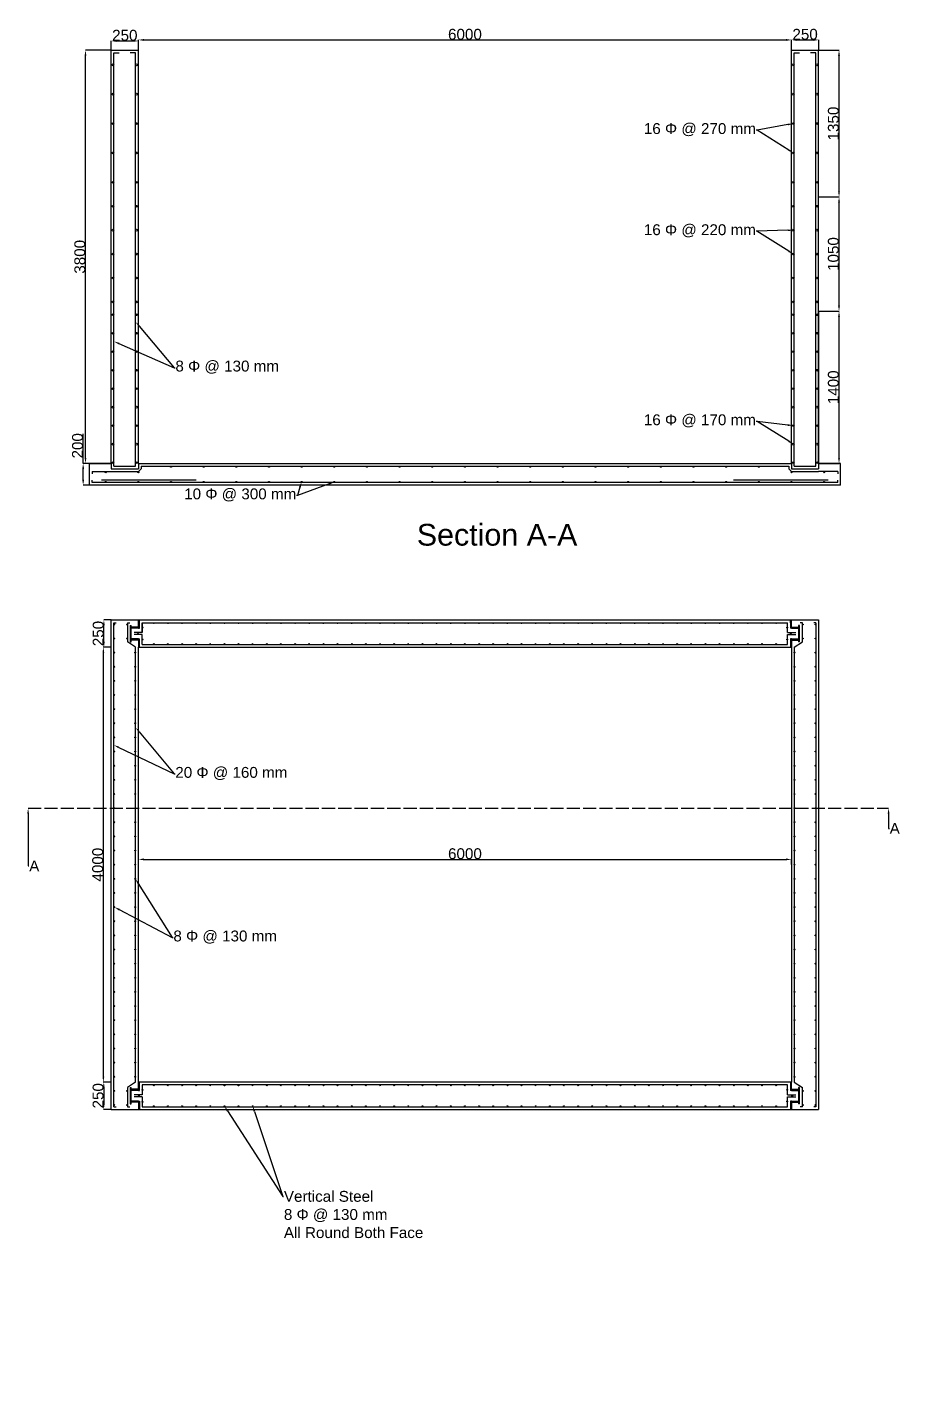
# Model space of a CAD drawing. Header units: millimetres. Extents: x 2588 to 10605, y 872 to 13373.
import ezdxf
from ezdxf import colors
from ezdxf.entities.mleader import LeaderData, LeaderLine
from ezdxf.math import Vec2, Vec3

# ---------------------------------------------------------------- set-up
doc = ezdxf.new("R2010")
doc.units = ezdxf.units.MM
doc.linetypes.add('ACAD_ISO02W100', pattern=[15, 12, -3])
doc.styles.get("Standard").update_dxf_attribs({"font": 'arial.ttf'})
doc.dimstyles.new('ISO-25', dxfattribs={"dimtxt": 100, "dimasz": 50, "dimexe": 1.25, "dimexo": 0.625, "dimtad": 1, "dimtxsty": 'Standard', "dimcen": 2.5, "dimadec": 0, "dimazin": 0, "dimtfac": 1, "dimtmove": 0, "dimatfit": 3, "dimfxl": 1, "dimarcsym": 0})

# ---------------------------------------------------------------- blocks, each defined once
blk = doc.blocks.new('*D11')
at = {"color": 0, "lineweight": -2, "transparency": 16777216}
for p, q in [((3102, 9362), (3102, 9635)), ((3159, 9362), (3101, 9362)), ((3102, 9212), (3102, 9312)), ((3159, 9162), (3101, 9162))]:
    blk.add_line(p, q, dxfattribs=at)
at = {"color": 0, "transparency": 16777216}
for points in [[(3094, 9312), (3111, 9312), (3102, 9362)], [(3094, 9212), (3111, 9212), (3102, 9162)]]:
    blk.add_solid(points, dxfattribs=at)
at = {"layer": 'Defpoints', "color": 0, "transparency": 16777216}
for p in [(3102, 9362), (3160, 9362), (3160, 9162)]:
    blk.add_point(p, dxfattribs=at)
at = {"color": 0, "transparency": 16777216, "insert": (3051, 9524), "char_height": 100, "attachment_point": 5, "rotation": 90}
blk.add_mtext('200', dxfattribs=at)
blk = doc.blocks.new('*D12')
at = {"color": 0, "lineweight": -2, "transparency": 16777216}
for p, q in [((3359, 13162), (3123, 13162)), ((3124, 9412), (3124, 13112)), ((3359, 9362), (3123, 9362))]:
    blk.add_line(p, q, dxfattribs=at)
at = {"color": 0, "transparency": 16777216}
for points in [[(3116, 13112), (3132, 13112), (3124, 13162)], [(3116, 9412), (3132, 9412), (3124, 9362)]]:
    blk.add_solid(points, dxfattribs=at)
at = {"layer": 'Defpoints', "color": 0, "transparency": 16777216}
for p in [(3124, 13162), (3360, 13162), (3360, 9362)]:
    blk.add_point(p, dxfattribs=at)
at = {"color": 0, "transparency": 16777216, "insert": (3072, 11262), "char_height": 100, "attachment_point": 5, "rotation": 90}
blk.add_mtext('3800', dxfattribs=at)
blk = doc.blocks.new('*D13')
at = {"color": 0, "lineweight": -2, "transparency": 16777216}
for p, q in [((9860, 10762), (10048, 10762)), ((10047, 9412), (10047, 10712)), ((9860, 9362), (10048, 9362))]:
    blk.add_line(p, q, dxfattribs=at)
at = {"color": 0, "transparency": 16777216}
for points in [[(10038, 10712), (10055, 10712), (10047, 10762)], [(10038, 9412), (10055, 9412), (10047, 9362)]]:
    blk.add_solid(points, dxfattribs=at)
at = {"layer": 'Defpoints', "color": 0, "transparency": 16777216}
for p in [(9860, 10762), (10047, 10762), (9860, 9362)]:
    blk.add_point(p, dxfattribs=at)
at = {"color": 0, "transparency": 16777216, "insert": (9995, 10062), "char_height": 100, "attachment_point": 5, "rotation": 90}
blk.add_mtext('1400', dxfattribs=at)
blk = doc.blocks.new('*D14')
at = {"color": 0, "lineweight": -2, "transparency": 16777216}
for p, q in [((9860, 11812), (10048, 11812)), ((10047, 10812), (10047, 11762)), ((9860, 10762), (10048, 10762))]:
    blk.add_line(p, q, dxfattribs=at)
at = {"color": 0, "transparency": 16777216}
for points in [[(10038, 11762), (10055, 11762), (10047, 11812)], [(10038, 10812), (10055, 10812), (10047, 10762)]]:
    blk.add_solid(points, dxfattribs=at)
at = {"layer": 'Defpoints', "color": 0, "transparency": 16777216}
for p in [(9860, 11812), (10047, 11812), (9860, 10762)]:
    blk.add_point(p, dxfattribs=at)
at = {"color": 0, "transparency": 16777216, "insert": (9995, 11287), "char_height": 100, "attachment_point": 5, "rotation": 90}
blk.add_mtext('1050', dxfattribs=at)
blk = doc.blocks.new('*D15')
at = {"color": 0, "lineweight": -2, "transparency": 16777216}
for p, q in [((9860, 13162), (10048, 13162)), ((10047, 11862), (10047, 13112)), ((9860, 11812), (10048, 11812))]:
    blk.add_line(p, q, dxfattribs=at)
at = {"color": 0, "transparency": 16777216}
for points in [[(10038, 13112), (10055, 13112), (10047, 13162)], [(10038, 11862), (10055, 11862), (10047, 11812)]]:
    blk.add_solid(points, dxfattribs=at)
at = {"layer": 'Defpoints', "color": 0, "transparency": 16777216}
for p in [(9860, 13162), (10047, 13162), (9860, 11812)]:
    blk.add_point(p, dxfattribs=at)
at = {"color": 0, "transparency": 16777216, "insert": (9995, 12487), "char_height": 100, "attachment_point": 5, "rotation": 90}
blk.add_mtext('1350', dxfattribs=at)
blk = doc.blocks.new('*D16')
at = {"color": 0, "lineweight": -2, "transparency": 16777216}
for p, q in [((3360, 13162), (3360, 13247)), ((3410, 13246), (3560, 13246)), ((3610, 13162), (3610, 13247))]:
    blk.add_line(p, q, dxfattribs=at)
at = {"color": 0, "transparency": 16777216}
for points in [[(3410, 13255), (3410, 13238), (3360, 13246)], [(3560, 13255), (3560, 13238), (3610, 13246)]]:
    blk.add_solid(points, dxfattribs=at)
at = {"layer": 'Defpoints', "color": 0, "transparency": 16777216}
for p in [(3360, 13162), (3610, 13246), (3610, 13162)]:
    blk.add_point(p, dxfattribs=at)
at = {"color": 0, "transparency": 16777216, "insert": (3485, 13298), "char_height": 100, "attachment_point": 5}
blk.add_mtext('250', dxfattribs=at)
blk = doc.blocks.new('*D17')
at = {"color": 0, "lineweight": -2, "transparency": 16777216}
for p, q in [((9610, 13162), (9610, 13257)), ((9660, 13256), (9810, 13256)), ((9860, 13162), (9860, 13257))]:
    blk.add_line(p, q, dxfattribs=at)
at = {"color": 0, "transparency": 16777216}
for points in [[(9660, 13264), (9660, 13247), (9610, 13256)], [(9810, 13264), (9810, 13247), (9860, 13256)]]:
    blk.add_solid(points, dxfattribs=at)
at = {"layer": 'Defpoints', "color": 0, "transparency": 16777216}
for p in [(9860, 13256), (9610, 13162), (9860, 13162)]:
    blk.add_point(p, dxfattribs=at)
at = {"color": 0, "transparency": 16777216, "insert": (9735, 13307), "char_height": 100, "attachment_point": 5}
blk.add_mtext('250', dxfattribs=at)
blk = doc.blocks.new('*D18')
at = {"color": 0, "lineweight": -2, "transparency": 16777216}
for p, q in [((3610, 13162), (3610, 13257)), ((3660, 13256), (9560, 13256)), ((9610, 13162), (9610, 13257))]:
    blk.add_line(p, q, dxfattribs=at)
at = {"color": 0, "transparency": 16777216}
for points in [[(3660, 13264), (3660, 13247), (3610, 13256)], [(9560, 13264), (9560, 13247), (9610, 13256)]]:
    blk.add_solid(points, dxfattribs=at)
at = {"layer": 'Defpoints', "color": 0, "transparency": 16777216}
for p in [(9610, 13256), (3610, 13162), (9610, 13162)]:
    blk.add_point(p, dxfattribs=at)
at = {"color": 0, "transparency": 16777216, "insert": (6610, 13307), "char_height": 100, "attachment_point": 5}
blk.add_mtext('6000', dxfattribs=at)
blk = doc.blocks.new('*D19')
at = {"color": 0, "lineweight": -2, "transparency": 16777216}
for p, q in [((3359, 7923), (3292, 7923)), ((3293, 7723), (3293, 7873)), ((3359, 7673), (3292, 7673))]:
    blk.add_line(p, q, dxfattribs=at)
at = {"color": 0, "transparency": 16777216}
for points in [[(3285, 7873), (3301, 7873), (3293, 7923)], [(3285, 7723), (3301, 7723), (3293, 7673)]]:
    blk.add_solid(points, dxfattribs=at)
at = {"layer": 'Defpoints', "color": 0, "transparency": 16777216}
for p in [(3293, 7923), (3360, 7923), (3360, 7673)]:
    blk.add_point(p, dxfattribs=at)
at = {"color": 0, "transparency": 16777216, "insert": (3241, 7798), "char_height": 100, "attachment_point": 5, "rotation": 90}
blk.add_mtext('250', dxfattribs=at)
blk = doc.blocks.new('*D20')
at = {"color": 0, "lineweight": -2, "transparency": 16777216}
for p, q in [((3359, 3673), (3290, 3673)), ((3292, 3623), (3292, 3473)), ((3359, 3423), (3290, 3423))]:
    blk.add_line(p, q, dxfattribs=at)
at = {"color": 0, "transparency": 16777216}
for points in [[(3283, 3623), (3300, 3623), (3292, 3673)], [(3283, 3473), (3300, 3473), (3292, 3423)]]:
    blk.add_solid(points, dxfattribs=at)
at = {"layer": 'Defpoints', "color": 0, "transparency": 16777216}
for p in [(3360, 3673), (3292, 3423), (3360, 3423)]:
    blk.add_point(p, dxfattribs=at)
at = {"color": 0, "transparency": 16777216, "insert": (3240, 3548), "char_height": 100, "attachment_point": 5, "rotation": 90}
blk.add_mtext('250', dxfattribs=at)
blk = doc.blocks.new('*D21')
at = {"color": 0, "lineweight": -2, "transparency": 16777216}
for p, q in [((3359, 7673), (3287, 7673)), ((3288, 3723), (3288, 7623)), ((3359, 3673), (3287, 3673))]:
    blk.add_line(p, q, dxfattribs=at)
at = {"color": 0, "transparency": 16777216}
for points in [[(3280, 7623), (3296, 7623), (3288, 7673)], [(3280, 3723), (3296, 3723), (3288, 3673)]]:
    blk.add_solid(points, dxfattribs=at)
at = {"layer": 'Defpoints', "color": 0, "transparency": 16777216}
for p in [(3288, 7673), (3360, 7673), (3360, 3673)]:
    blk.add_point(p, dxfattribs=at)
at = {"color": 0, "transparency": 16777216, "insert": (3236, 5673), "char_height": 100, "attachment_point": 5, "rotation": 90}
blk.add_mtext('4000', dxfattribs=at)
blk = doc.blocks.new('*D22')
at = {"color": 0, "lineweight": -2, "transparency": 16777216}
for p, q in [((3610, 5673), (3610, 5722)), ((3660, 5721), (9560, 5721)), ((9610, 5673), (9610, 5722))]:
    blk.add_line(p, q, dxfattribs=at)
at = {"color": 0, "transparency": 16777216}
for points in [[(3660, 5730), (3660, 5713), (3610, 5721)], [(9560, 5730), (9560, 5713), (9610, 5721)]]:
    blk.add_solid(points, dxfattribs=at)
at = {"layer": 'Defpoints', "color": 0, "transparency": 16777216}
for p in [(3610, 5673), (9610, 5721), (9610, 5673)]:
    blk.add_point(p, dxfattribs=at)
at = {"color": 0, "transparency": 16777216, "insert": (6610, 5773), "char_height": 100, "attachment_point": 5}
blk.add_mtext('6000', dxfattribs=at)

msp = doc.modelspace()

# ---------------------------------------------------------------- hatches: boundary and pattern name
h = msp.add_hatch(color=256)
h.dxf.hatch_style = 1
h.paths.add_polyline_path([(3534.645, 7722.838), (3544.645, 7722.838), (3544.645, 7737.838), (3609.645, 7737.838), (3609.645, 7672.838), (3619.645, 7672.838), (3619.645, 7747.838), (3609.645, 7747.838), (3544.645, 7747.838), (3544.645, 7847.838), (3609.645, 7847.838), (3619.645, 7847.838), (3619.645, 7922.838), (3609.645, 7922.838), (3609.645, 7857.838), (3544.645, 7857.838), (3544.645, 7872.838), (3534.645, 7872.838)])
h.paths.add_polyline_path([(9599.645, 7672.838), (9609.645, 7672.838), (9609.645, 7737.838), (9674.645, 7737.838), (9674.645, 7722.838), (9684.645, 7722.838), (9684.645, 7872.838), (9674.645, 7872.838), (9674.645, 7857.838), (9609.645, 7857.838), (9609.645, 7922.838), (9599.645, 7922.838), (9599.645, 7897.838), (9599.645, 7847.838), (9609.645, 7847.838), (9674.645, 7847.838), (9674.645, 7747.838), (9609.645, 7747.838), (9599.645, 7747.838)])
h.paths.add_polyline_path([(9609.645, 3672.838), (9599.645, 3672.838), (9599.645, 3597.838), (9609.645, 3597.838), (9674.645, 3597.838), (9674.645, 3497.838), (9609.645, 3497.838), (9599.645, 3497.838), (9599.645, 3422.838), (9609.645, 3422.838), (9609.645, 3487.838), (9674.645, 3487.838), (9674.645, 3472.838), (9684.645, 3472.838), (9684.645, 3622.838), (9674.645, 3622.838), (9674.645, 3607.838), (9609.645, 3607.838)])
h.paths.add_polyline_path([(3619.645, 3497.838), (3609.645, 3497.838), (3544.645, 3497.838), (3544.645, 3597.838), (3609.645, 3597.838), (3619.645, 3597.838), (3619.645, 3647.838), (3619.645, 3672.838), (3609.645, 3672.838), (3609.645, 3607.838), (3544.645, 3607.838), (3544.645, 3622.838), (3534.645, 3622.838), (3534.645, 3472.838), (3544.645, 3472.838), (3544.645, 3487.838), (3609.645, 3487.838), (3609.645, 3422.838), (3619.645, 3422.838), (3619.645, 3447.838)])

# ---------------------------------------------------------------- linework, layer by layer
for p, q in [((3359.645, 9361.802), (3359.645, 13161.802)), ((3359.645, 13161.802), (3609.645, 13161.802)), ((3384.645, 9336.802), (3384.645, 13136.802)), ((3384.645, 13136.802), (3434.645, 13136.802)), ((3584.645, 13136.802), (3534.645, 13136.802)), ((3584.645, 9336.802), (3584.645, 13136.802)), ((3609.645, 9361.802), (3609.645, 13161.802)), ((9609.645, 9361.802), (9609.645, 13161.802)), ((9609.645, 13161.802), (9859.645, 13161.802)), ((9634.645, 9336.802), (9634.645, 13136.802)), ((9634.645, 13136.802), (9684.645, 13136.802)), ((9834.645, 13136.802), (9784.645, 13136.802)), ((9834.645, 9336.802), (9834.645, 13136.802)), ((9859.645, 9361.802), (9859.645, 13161.802)), ((9859.645, 11811.802), (9859.645, 13161.802)), ((9859.645, 10761.802), (9859.645, 11811.802)), ((9859.645, 10761.802), (9859.645, 9336.802)), ((3159.645, 9161.802), (3159.645, 9361.802)), ((3159.645, 9361.802), (3359.645, 9361.802)), ((3184.645, 9286.802), (3359.645, 9286.802)), ((3184.645, 9286.802), (3184.645, 9266.802)), ((3359.645, 9361.802), (3359.645, 9311.802)), ((3359.645, 9311.802), (3609.645, 9311.802)), ((3359.645, 9286.802), (3609.645, 9286.802)), ((3384.645, 9336.802), (3584.645, 9336.802)), ((3609.645, 9361.802), (9609.645, 9361.802)), ((3609.645, 9361.802), (3609.645, 9311.802)), ((3609.645, 9286.802), (3634.645, 9311.802)), ((3634.645, 9336.802), (9584.645, 9336.802)), ((3634.645, 9336.802), (3634.645, 9311.802)), ((9584.645, 9336.802), (9584.645, 9311.802)), ((9609.645, 9286.802), (9584.645, 9311.802)), ((9609.645, 9361.802), (9609.645, 9311.802)), ((9609.645, 9311.802), (9859.645, 9311.802)), ((9609.645, 9286.802), (9859.645, 9286.802)), ((9634.645, 9336.802), (9834.645, 9336.802)), ((10059.645, 9361.802), (9859.645, 9361.802)), ((9859.645, 9361.802), (9859.645, 9311.802)), ((10034.645, 9286.802), (9859.645, 9286.802)), ((10034.645, 9286.802), (10034.645, 9266.802)), ((10059.645, 9161.802), (10059.645, 9361.802)), ((10059.645, 9161.802), (3159.645, 9161.802)), ((3184.645, 9186.802), (3184.645, 9206.802)), ((10034.645, 9186.802), (3184.645, 9186.802)), ((3272.145, 9211.802), (4141.692, 9211.802)), ((9077.599, 9211.802), (9947.145, 9211.802)), ((10034.645, 9186.802), (10034.645, 9206.802)), ((3359.645, 7672.838), (3359.645, 7922.838)), ((3359.645, 7922.838), (3609.645, 7922.838)), ((3384.645, 7672.838), (3384.645, 7897.838)), ((3384.645, 7897.838), (3404.645, 7897.838)), ((3509.645, 7897.838), (3509.645, 7722.838)), ((3509.645, 7897.838), (3529.645, 7897.838)), ((3609.645, 7922.838), (9609.645, 7922.838)), ((3609.645, 7857.838), (3609.645, 7922.838)), ((3619.645, 7897.838), (3619.645, 7922.838)), ((3619.645, 7847.838), (3619.645, 7922.838)), ((3619.645, 7847.838), (3619.645, 7922.838)), ((3644.645, 7897.838), (9574.645, 7897.838)), ((3644.645, 7897.838), (3644.645, 7807.838)), ((3644.645, 7807.838), (3644.645, 7897.838)), ((9574.645, 7807.838), (9574.645, 7897.838)), ((9599.645, 7922.838), (9599.645, 7847.838)), ((9599.645, 7897.838), (9599.645, 7922.838)), ((9609.645, 7922.838), (9859.645, 7922.838)), ((9609.645, 7857.838), (9609.645, 7922.838)), ((9709.645, 7897.838), (9689.645, 7897.838)), ((9709.645, 7722.838), (9709.645, 7897.838)), ((9834.645, 7897.838), (9814.645, 7897.838)), ((9834.645, 7897.838), (9834.645, 7672.838)), ((9859.645, 7922.838), (9859.645, 7672.838)), ((3534.645, 7872.838), (3534.645, 7722.838)), ((3534.645, 7872.838), (3544.645, 7872.838)), ((3544.645, 7857.838), (3544.645, 7872.838)), ((3609.645, 7857.838), (3544.645, 7857.838)), ((3609.645, 7847.838), (3544.645, 7847.838)), ((3544.645, 7747.838), (3544.645, 7847.838)), ((3644.645, 7807.838), (3569.645, 7807.838)), ((3644.645, 7787.838), (3569.645, 7787.838)), ((3609.645, 7847.838), (3619.645, 7847.838)), ((3644.645, 7697.838), (3644.645, 7787.838)), ((9574.645, 7807.838), (9649.645, 7807.838)), ((9574.645, 7697.838), (9574.645, 7787.838)), ((9574.645, 7787.838), (9649.645, 7787.838)), ((9609.645, 7847.838), (9599.645, 7847.838)), ((9609.645, 7857.838), (9674.645, 7857.838)), ((9609.645, 7847.838), (9674.645, 7847.838)), ((9674.645, 7872.838), (9674.645, 7857.838)), ((9684.645, 7872.838), (9674.645, 7872.838)), ((9674.645, 7847.838), (9674.645, 7747.838)), ((9684.645, 7722.838), (9684.645, 7872.838)), ((3359.645, 3672.838), (3359.645, 7672.838)), ((3384.645, 3672.838), (3384.645, 7672.838)), ((3584.645, 7672.838), (3509.645, 7722.838)), ((3534.645, 7722.838), (3544.645, 7722.838)), ((3609.645, 7747.838), (3544.645, 7747.838)), ((3544.645, 7722.838), (3544.645, 7737.838)), ((3609.645, 7737.838), (3544.645, 7737.838)), ((3584.645, 3672.838), (3584.645, 7672.838)), ((3609.645, 7747.838), (3619.645, 7747.838)), ((3609.645, 7737.838), (3609.645, 7672.838)), ((3609.645, 3672.838), (3609.645, 7672.838)), ((3609.645, 7672.838), (9609.645, 7672.838)), ((3619.645, 7672.838), (3619.645, 7747.838)), ((3644.645, 7697.838), (9574.645, 7697.838)), ((9599.645, 7747.838), (9599.645, 7672.838)), ((9609.645, 7747.838), (9599.645, 7747.838)), ((9599.645, 7672.838), (9609.645, 7672.838)), ((9609.645, 7747.838), (9674.645, 7747.838)), ((9609.645, 7737.838), (9609.645, 7672.838)), ((9609.645, 7737.838), (9674.645, 7737.838)), ((9609.645, 7672.838), (9609.645, 3672.838)), ((9634.645, 7672.838), (9709.645, 7722.838)), ((9634.645, 7672.838), (9634.645, 3672.838)), ((9674.645, 7737.838), (9674.645, 7722.838)), ((9684.645, 7722.838), (9674.645, 7722.838)), ((9834.645, 7672.838), (9834.645, 3672.838)), ((9859.645, 7672.838), (9859.645, 3672.838)), ((3359.645, 3422.838), (3359.645, 3672.838)), ((3384.645, 3447.838), (3384.645, 3672.838)), ((3584.645, 3672.838), (3509.645, 3622.838)), ((9609.645, 3672.838), (3609.645, 3672.838)), ((3609.645, 3607.838), (3609.645, 3672.838)), ((3619.645, 3647.838), (3619.645, 3672.838)), ((3619.645, 3597.838), (3619.645, 3647.838)), ((9574.645, 3647.838), (3644.645, 3647.838)), ((3644.645, 3647.838), (3644.645, 3557.838)), ((9574.645, 3557.838), (9574.645, 3647.838)), ((9599.645, 3672.838), (9599.645, 3597.838)), ((9609.645, 3607.838), (9609.645, 3672.838)), ((9634.645, 3672.838), (9709.645, 3622.838)), ((9834.645, 3672.838), (9834.645, 3447.838)), ((9859.645, 3672.838), (9859.645, 3422.838)), ((3509.645, 3622.838), (3509.645, 3447.838)), ((3534.645, 3622.838), (3544.645, 3622.838)), ((3534.645, 3622.838), (3534.645, 3472.838)), ((3544.645, 3607.838), (3544.645, 3622.838)), ((3609.645, 3607.838), (3544.645, 3607.838)), ((3609.645, 3597.838), (3544.645, 3597.838)), ((3544.645, 3497.838), (3544.645, 3597.838)), ((3644.645, 3557.838), (3569.645, 3557.838)), ((3644.645, 3537.838), (3569.645, 3537.838)), ((3609.645, 3597.838), (3619.645, 3597.838)), ((3644.645, 3537.838), (3644.645, 3447.838)), ((9574.645, 3557.838), (9649.645, 3557.838)), ((9574.645, 3447.838), (9574.645, 3537.838)), ((9574.645, 3537.838), (9649.645, 3537.838)), ((9609.645, 3597.838), (9599.645, 3597.838)), ((9609.645, 3607.838), (9674.645, 3607.838)), ((9609.645, 3597.838), (9674.645, 3597.838)), ((9674.645, 3622.838), (9674.645, 3607.838)), ((9684.645, 3622.838), (9674.645, 3622.838)), ((9674.645, 3597.838), (9674.645, 3497.838)), ((9684.645, 3472.838), (9684.645, 3622.838)), ((9709.645, 3447.838), (9709.645, 3622.838)), ((3359.645, 3422.838), (3609.645, 3422.838)), ((3384.645, 3447.838), (3404.645, 3447.838)), ((3509.645, 3447.838), (3529.645, 3447.838)), ((3534.645, 3472.838), (3544.645, 3472.838)), ((3609.645, 3497.838), (3544.645, 3497.838)), ((3609.645, 3487.838), (3544.645, 3487.838)), ((3544.645, 3472.838), (3544.645, 3487.838)), ((3609.645, 3497.838), (3619.645, 3497.838)), ((3609.645, 3487.838), (3609.645, 3422.838)), ((3609.645, 3422.838), (9609.645, 3422.838)), ((3619.645, 3497.838), (3619.645, 3447.838)), ((3619.645, 3447.838), (3619.645, 3422.838)), ((3644.645, 3447.838), (9574.645, 3447.838)), ((9599.645, 3497.838), (9599.645, 3422.838)), ((9609.645, 3497.838), (9599.645, 3497.838)), ((9609.645, 3497.838), (9674.645, 3497.838)), ((9609.645, 3487.838), (9609.645, 3422.838)), ((9609.645, 3487.838), (9674.645, 3487.838)), ((9609.645, 3422.838), (9859.645, 3422.838)), ((9674.645, 3487.838), (9674.645, 3472.838)), ((9684.645, 3472.838), (9674.645, 3472.838)), ((9709.645, 3447.838), (9689.645, 3447.838)), ((9834.645, 3447.838), (9814.645, 3447.838))]:
    msp.add_line(p, q)
at = {"linetype": 'ACAD_ISO02W100', "ltscale": 10}
msp.add_line((2596.594, 6191.914), (10502.045, 6191.914), dxfattribs=at)
for centre, radius in [((3376.645, 13026.802), 8), ((3592.661, 13026.802), 8), ((9626.645, 13026.802), 8), ((9842.645, 13026.802), 8), ((3376.645, 12756.802), 8), ((3592.661, 12756.802), 8), ((9626.645, 12756.802), 8), ((9842.645, 12756.802), 8), ((3376.645, 12486.802), 8), ((3592.661, 12486.802), 8), ((9626.645, 12486.802), 8), ((9842.645, 12486.802), 8), ((3376.645, 12216.802), 8), ((3592.661, 12216.802), 8), ((9626.645, 12216.802), 8), ((9842.645, 12216.802), 8), ((3376.645, 11946.802), 8), ((3592.661, 11946.802), 8), ((9626.645, 11946.802), 8), ((9842.645, 11946.802), 8), ((3376.45, 11726.802), 8), ((3592.645, 11726.897), 8), ((9626.55, 11726.802), 8), ((9842.645, 11726.707), 8), ((3376.45, 11506.802), 8), ((3592.645, 11506.897), 8), ((9626.55, 11506.802), 8), ((9842.645, 11506.707), 8), ((3376.45, 11286.802), 8), ((3376.451, 11286.897), 8), ((3592.645, 11286.897), 8), ((3592.645, 11286.897), 8), ((9626.55, 11286.802), 8), ((9626.551, 11286.897), 8), ((9842.645, 11286.897), 8), ((9842.645, 11286.707), 8), ((3376.451, 11066.897), 8), ((3592.645, 11066.897), 8), ((9626.551, 11066.897), 8), ((9842.645, 11066.897), 8), ((3376.451, 10846.897), 8), ((3592.645, 10846.897), 8), ((9626.551, 10846.897), 8), ((9842.645, 10846.897), 8), ((3376.648, 10728.755), 8), ((3592.648, 10729.114), 8), ((9626.648, 10729.114), 8), ((9842.648, 10729.114), 8), ((3376.648, 10558.755), 8), ((3592.648, 10559.114), 8), ((9626.648, 10559.114), 8), ((9842.648, 10559.114), 8), ((3376.648, 10388.755), 8), ((3592.648, 10389.114), 8), ((9626.648, 10389.114), 8), ((9842.648, 10389.114), 8), ((3376.648, 10218.755), 8), ((3592.648, 10219.114), 8), ((9626.648, 10219.114), 8), ((9842.648, 10219.114), 8), ((3376.648, 10049.302), 8), ((3376.648, 10048.755), 8), ((3592.645, 10049.302), 8), ((3592.648, 10049.114), 8), ((9626.645, 10049.302), 8), ((9626.648, 10049.114), 8), ((9842.645, 10049.302), 8), ((9842.648, 10049.114), 8), ((3376.648, 9879.302), 8), ((3592.645, 9879.302), 8), ((9626.645, 9879.302), 8), ((9842.645, 9879.302), 8), ((3376.648, 9709.302), 8), ((3592.645, 9709.302), 8), ((9626.645, 9709.302), 8), ((9842.645, 9709.302), 8), ((3376.648, 9539.302), 8), ((3592.645, 9539.302), 8), ((9626.645, 9539.302), 8), ((9842.645, 9539.302), 8), ((3376.648, 9369.302), 8), ((3592.645, 9369.302), 8), ((9626.645, 9369.302), 8), ((9842.645, 9369.302), 8), ((3309.414, 9281.802), 5), ((3609.414, 9281.794), 5), ((3909.414, 9331.803), 5), ((4209.414, 9331.803), 5), ((4509.414, 9331.803), 5), ((4809.414, 9331.803), 5), ((5109.414, 9331.803), 5), ((5409.414, 9331.802), 5), ((5709.414, 9331.802), 5), ((6009.414, 9331.802), 5), ((6309.414, 9331.802), 5), ((6609.414, 9331.802), 5), ((6609.645, 9331.808), 5), ((6909.645, 9331.799), 5), ((7209.645, 9331.803), 5), ((7509.645, 9331.803), 5), ((7809.645, 9331.803), 5), ((8109.645, 9331.803), 5), ((8409.645, 9331.803), 5), ((8709.645, 9331.802), 5), ((9009.645, 9331.802), 5), ((9309.645, 9331.802), 5), ((9609.645, 9281.797), 5), ((9909.645, 9281.797), 5), ((3309.414, 9191.802), 5), ((3609.414, 9191.794), 5), ((3909.414, 9191.797), 5), ((4209.414, 9191.798), 5), ((4509.414, 9191.797), 5), ((4809.414, 9191.797), 5), ((5109.414, 9191.797), 5), ((5409.414, 9191.797), 5), ((5709.414, 9191.797), 5), ((6009.414, 9191.797), 5), ((6309.414, 9191.797), 5), ((6609.414, 9191.797), 5), ((6609.645, 9191.802), 5), ((6909.645, 9191.794), 5), ((7209.645, 9191.797), 5), ((7509.645, 9191.798), 5), ((7809.645, 9191.797), 5), ((8109.645, 9191.797), 5), ((8409.645, 9191.797), 5), ((8709.645, 9191.797), 5), ((9009.645, 9191.797), 5), ((9309.645, 9191.797), 5), ((9609.645, 9191.797), 5), ((9909.645, 9191.797), 5), ((3388.592, 7881.545), 4), ((3505.645, 7881.545), 4), ((3751.099, 7893.803), 4), ((3880.902, 7893.808), 4), ((4010.902, 7893.808), 4), ((4010.942, 7893.803), 4), ((4140.745, 7893.808), 4), ((4140.942, 7893.803), 4), ((4270.745, 7893.808), 4), ((4400.745, 7893.808), 4), ((4400.939, 7893.781), 4), ((4529.645, 7893.781), 4), ((4659.645, 7893.834), 4), ((4789.645, 7893.834), 4), ((4919.645, 7893.834), 4), ((5049.645, 7893.834), 4), ((5179.645, 7893.834), 4), ((5309.645, 7893.834), 4), ((5439.645, 7893.834), 4), ((5569.645, 7893.834), 4), ((5699.645, 7893.834), 4), ((5829.645, 7893.834), 4), ((5959.645, 7893.834), 4), ((6089.645, 7893.834), 4), ((6219.645, 7893.834), 4), ((6349.645, 7893.834), 4), ((6479.645, 7893.834), 4), ((6609.645, 7893.834), 4), ((6609.645, 7893.834), 4), ((6739.645, 7893.834), 4), ((6869.645, 7893.834), 4), ((6999.645, 7893.834), 4), ((7129.645, 7893.834), 4), ((7259.645, 7893.834), 4), ((7389.645, 7893.834), 4), ((7519.645, 7893.834), 4), ((7649.645, 7893.834), 4), ((7779.645, 7893.834), 4), ((7909.645, 7893.834), 4), ((8039.645, 7893.834), 4), ((8169.645, 7893.834), 4), ((8299.645, 7893.834), 4), ((8429.645, 7893.834), 4), ((8559.448, 7893.839), 4), ((8559.645, 7893.834), 4), ((8689.448, 7893.839), 4), ((8819.371, 7893.838), 4), ((8819.448, 7893.839), 4), ((8949.174, 7893.843), 4), ((8949.371, 7893.838), 4), ((9079.174, 7893.843), 4), ((9209.097, 7893.842), 4), ((9209.174, 7893.843), 4), ((9338.9, 7893.847), 4), ((9339.097, 7893.842), 4), ((9468.9, 7893.847), 4), ((9713.592, 7881.545), 4), ((9830.617, 7881.545), 4), ((3388.592, 7752.838), 4), ((3505.645, 7752.838), 4), ((3606.378, 7798.241), 4), ((3648.645, 7852.838), 4), ((9570.645, 7852.838), 4), ((9605.046, 7797.983), 4), ((9713.592, 7752.838), 4), ((9830.617, 7752.838), 4), ((3388.645, 7622.838), 4), ((3580.645, 7622.838), 4), ((3648.645, 7742.838), 4), ((3750.902, 7701.843), 4), ((3751.099, 7701.838), 4), ((3880.902, 7701.843), 4), ((4010.902, 7701.843), 4), ((4010.942, 7701.838), 4), ((4140.745, 7701.843), 4), ((4140.942, 7701.838), 4), ((4270.745, 7701.843), 4), ((4400.745, 7701.843), 4), ((4400.939, 7701.816), 4), ((4529.645, 7701.816), 4), ((4659.645, 7701.869), 4), ((4789.645, 7701.869), 4), ((4919.645, 7701.869), 4), ((5049.645, 7701.869), 4), ((5179.645, 7701.869), 4), ((5309.645, 7701.869), 4), ((5439.645, 7701.869), 4), ((5569.645, 7701.869), 4), ((5699.645, 7701.869), 4), ((5829.645, 7701.869), 4), ((5959.645, 7701.869), 4), ((6089.645, 7701.869), 4), ((6219.645, 7701.869), 4), ((6349.645, 7701.869), 4), ((6479.645, 7701.869), 4), ((6609.645, 7701.869), 4), ((6609.645, 7701.869), 4), ((6739.645, 7701.869), 4), ((6869.645, 7701.869), 4), ((6999.645, 7701.869), 4), ((7129.645, 7701.869), 4), ((7259.645, 7701.869), 4), ((7389.645, 7701.869), 4), ((7519.645, 7701.869), 4), ((7649.645, 7701.869), 4), ((7779.645, 7701.869), 4), ((7909.645, 7701.869), 4), ((8039.645, 7701.869), 4), ((8169.645, 7701.869), 4), ((8299.645, 7701.869), 4), ((8429.645, 7701.869), 4), ((8559.448, 7701.874), 4), ((8559.645, 7701.869), 4), ((8689.448, 7701.874), 4), ((8819.371, 7701.874), 4), ((8819.448, 7701.874), 4), ((8949.174, 7701.878), 4), ((8949.371, 7701.874), 4), ((9079.174, 7701.878), 4), ((9209.097, 7701.878), 4), ((9209.174, 7701.878), 4), ((9338.9, 7701.882), 4), ((9339.097, 7701.878), 4), ((9468.9, 7701.882), 4), ((9570.645, 7742.838), 4), ((9638.645, 7622.838), 4), ((9830.57, 7622.838), 4), ((3388.645, 7492.838), 4), ((3580.645, 7492.838), 4), ((9638.645, 7492.838), 4), ((9830.57, 7492.838), 4), ((3388.645, 7362.838), 4), ((3580.645, 7362.838), 4), ((9638.645, 7362.838), 4), ((9830.57, 7362.838), 4), ((3388.645, 7232.838), 4), ((3580.645, 7232.838), 4), ((9638.645, 7232.838), 4), ((9830.57, 7232.838), 4), ((3388.645, 7102.838), 4), ((3580.645, 7102.838), 4), ((9638.645, 7102.838), 4), ((9830.57, 7102.838), 4), ((3388.645, 6972.838), 4), ((3580.645, 6972.838), 4), ((9638.645, 6972.838), 4), ((9830.57, 6972.838), 4), ((3388.645, 6842.838), 4), ((3580.645, 6842.838), 4), ((9638.645, 6842.838), 4), ((9830.57, 6842.838), 4), ((3388.645, 6712.838), 4), ((3580.645, 6712.838), 4), ((9638.645, 6712.838), 4), ((9830.57, 6712.838), 4), ((3388.645, 6582.838), 4), ((3580.645, 6582.838), 4), ((9638.645, 6582.838), 4), ((9830.57, 6582.838), 4), ((3388.645, 6452.838), 4), ((3580.645, 6452.838), 4), ((9638.645, 6452.838), 4), ((9830.57, 6452.838), 4), ((3388.645, 6322.838), 4), ((3580.645, 6322.838), 4), ((9638.645, 6322.838), 4), ((9830.57, 6322.838), 4), ((3388.645, 6192.838), 4), ((3580.645, 6192.838), 4), ((9638.645, 6192.838), 4), ((9830.57, 6192.838), 4), ((3388.645, 6062.838), 4), ((3580.645, 6062.838), 4), ((9638.645, 6062.838), 4), ((9830.57, 6062.838), 4), ((3388.645, 5932.838), 4), ((3580.645, 5932.838), 4), ((9638.645, 5932.838), 4), ((9830.57, 5932.838), 4), ((3388.645, 5802.838), 4), ((3580.645, 5802.838), 4), ((9638.645, 5802.838), 4), ((9830.57, 5802.838), 4), ((3388.645, 5672.838), 4), ((3388.645, 5672.838), 4), ((3580.645, 5672.839), 4), ((3580.645, 5672.838), 4), ((9638.645, 5672.838), 4), ((9638.645, 5672.838), 4), ((9830.57, 5672.839), 4), ((9830.57, 5672.838), 4), ((3388.645, 5542.838), 4), ((3580.645, 5542.839), 4), ((9638.645, 5542.838), 4), ((9830.57, 5542.839), 4), ((3388.645, 5412.838), 4), ((3580.645, 5412.839), 4), ((9638.645, 5412.838), 4), ((9830.57, 5412.839), 4), ((3388.645, 5282.838), 4), ((3580.645, 5282.839), 4), ((9638.645, 5282.838), 4), ((9830.57, 5282.839), 4), ((3388.645, 5152.838), 4), ((3580.645, 5152.839), 4), ((9638.645, 5152.838), 4), ((9830.57, 5152.839), 4), ((3388.645, 5022.838), 4), ((3580.645, 5022.839), 4), ((9638.645, 5022.838), 4), ((9830.57, 5022.839), 4), ((3388.645, 4892.838), 4), ((3580.645, 4892.839), 4), ((9638.645, 4892.838), 4), ((9830.57, 4892.839), 4), ((3388.645, 4762.838), 4), ((3580.645, 4762.839), 4), ((9638.645, 4762.838), 4), ((9830.57, 4762.839), 4), ((3388.645, 4632.838), 4), ((3580.645, 4632.839), 4), ((9638.645, 4632.838), 4), ((9830.57, 4632.839), 4), ((3388.645, 4502.838), 4), ((3580.645, 4502.839), 4), ((9638.645, 4502.838), 4), ((9830.57, 4502.839), 4), ((3388.645, 4372.838), 4), ((3580.645, 4372.839), 4), ((9638.645, 4372.838), 4), ((9830.57, 4372.839), 4), ((3388.645, 4242.838), 4), ((3580.645, 4242.839), 4), ((9638.645, 4242.838), 4), ((9830.57, 4242.839), 4), ((3388.645, 4112.838), 4), ((3580.645, 4112.839), 4), ((9638.645, 4112.838), 4), ((9830.57, 4112.839), 4), ((3388.645, 3982.838), 4), ((3580.645, 3982.839), 4), ((9638.645, 3982.838), 4), ((9830.57, 3982.839), 4), ((3388.645, 3852.838), 4), ((3580.645, 3852.839), 4), ((9638.645, 3852.838), 4), ((9830.57, 3852.839), 4), ((3388.645, 3722.838), 4), ((3388.65, 3723.036), 4), ((3580.645, 3722.84), 4), ((3580.645, 3722.839), 4), ((3750.902, 3643.843), 4), ((3751.099, 3643.838), 4), ((3880.902, 3643.843), 4), ((4010.902, 3643.843), 4), ((4010.942, 3643.838), 4), ((4140.745, 3643.843), 4), ((4140.942, 3643.838), 4), ((4270.745, 3643.843), 4), ((4400.745, 3643.843), 4), ((4400.939, 3643.816), 4), ((4529.645, 3643.816), 4), ((4659.645, 3643.869), 4), ((4789.645, 3643.869), 4), ((4919.645, 3643.869), 4), ((5049.645, 3643.869), 4), ((5179.645, 3643.869), 4), ((5309.645, 3643.869), 4), ((5439.645, 3643.869), 4), ((5569.645, 3643.869), 4), ((5699.645, 3643.869), 4), ((5829.645, 3643.869), 4), ((5959.645, 3643.869), 4), ((6089.645, 3643.869), 4), ((6219.645, 3643.869), 4), ((6349.645, 3643.869), 4), ((6479.645, 3643.869), 4), ((6609.645, 3643.869), 4), ((6609.645, 3643.869), 4), ((6739.645, 3643.869), 4), ((6869.645, 3643.869), 4), ((6999.645, 3643.869), 4), ((7129.645, 3643.869), 4), ((7259.645, 3643.869), 4), ((7389.645, 3643.869), 4), ((7519.645, 3643.869), 4), ((7649.645, 3643.869), 4), ((7779.645, 3643.869), 4), ((7909.645, 3643.869), 4), ((8039.645, 3643.869), 4), ((8169.645, 3643.869), 4), ((8299.645, 3643.869), 4), ((8429.645, 3643.869), 4), ((8559.448, 3643.874), 4), ((8559.645, 3643.869), 4), ((8689.448, 3643.874), 4), ((8819.371, 3643.874), 4), ((8819.448, 3643.874), 4), ((8949.174, 3643.878), 4), ((8949.371, 3643.874), 4), ((9079.174, 3643.878), 4), ((9209.097, 3643.878), 4), ((9209.174, 3643.878), 4), ((9338.9, 3643.882), 4), ((9339.097, 3643.878), 4), ((9468.9, 3643.882), 4), ((9638.645, 3722.84), 4), ((9638.645, 3722.838), 4), ((9830.57, 3722.84), 4), ((9830.57, 3722.839), 4), ((3388.65, 3593.036), 4), ((3505.645, 3592.84), 4), ((3612.567, 3547.639), 4), ((3648.645, 3602.838), 4), ((9570.646, 3602.925), 4), ((9570.646, 3496.57), 4), ((9616.223, 3548.021), 4), ((9713.645, 3592.84), 4), ((9830.57, 3592.84), 4), ((3388.65, 3463.036), 4), ((3505.645, 3462.84), 4), ((3648.645, 3492.838), 4), ((3750.902, 3451.812), 4), ((3751.099, 3451.808), 4), ((3880.902, 3451.812), 4), ((4010.902, 3451.812), 4), ((4010.942, 3451.808), 4), ((4140.745, 3451.812), 4), ((4140.942, 3451.808), 4), ((4270.745, 3451.812), 4), ((4400.745, 3451.812), 4), ((4400.939, 3451.785), 4), ((4529.645, 3451.785), 4), ((4659.645, 3451.838), 4), ((4789.645, 3451.838), 4), ((4919.645, 3451.838), 4), ((5049.645, 3451.838), 4), ((5179.645, 3451.838), 4), ((5309.645, 3451.838), 4), ((5439.645, 3451.838), 4), ((5569.645, 3451.838), 4), ((5699.645, 3451.838), 4), ((5829.645, 3451.838), 4), ((5959.645, 3451.838), 4), ((6089.645, 3451.838), 4), ((6219.645, 3451.838), 4), ((6349.645, 3451.838), 4), ((6479.645, 3451.838), 4), ((6609.645, 3451.838), 4), ((6609.645, 3451.838), 4), ((6739.645, 3451.838), 4), ((6869.645, 3451.838), 4), ((6999.645, 3451.838), 4), ((7129.645, 3451.838), 4), ((7259.645, 3451.838), 4), ((7389.645, 3451.838), 4), ((7519.645, 3451.838), 4), ((7649.645, 3451.838), 4), ((7779.645, 3451.838), 4), ((7909.645, 3451.838), 4), ((8039.645, 3451.838), 4), ((8169.645, 3451.838), 4), ((8299.645, 3451.838), 4), ((8429.645, 3451.838), 4), ((8559.448, 3451.843), 4), ((8559.645, 3451.838), 4), ((8689.448, 3451.843), 4), ((8819.371, 3451.843), 4), ((8819.448, 3451.843), 4), ((8949.174, 3451.847), 4), ((8949.371, 3451.843), 4), ((9079.174, 3451.847), 4), ((9209.097, 3451.847), 4), ((9209.174, 3451.847), 4), ((9338.9, 3451.852), 4), ((9339.097, 3451.847), 4), ((9468.9, 3451.852), 4), ((9713.645, 3462.84), 4), ((9830.57, 3462.84), 4)]:
    msp.add_circle(centre, radius)

# ---------------------------------------------------------------- texts
at = {"insert": (6167.543, 8806.21), "char_height": 200, "attachment_point": 1}
msp.add_mtext_dynamic_manual_height_columns('Section A-A', width=1579.09638, gutter_width=12.5, heights=[0], dxfattribs=at)

# ---------------------------------------------------------------- dimensions: what is measured, and where the dimension line sits
for base, p1, p2, picture, middle in [((3609.645, 13246.206), (3359.645, 13161.802), (3609.645, 13161.802), '*D16', (3484.645, 13297.888)), ((9609.645, 13255.577), (3609.645, 13161.802), (9609.645, 13161.802), '*D18', (6609.645, 13307.259)), ((9859.645, 13255.577), (9609.645, 13161.802), (9859.645, 13161.802), '*D17', (9734.645, 13307.259)), ((9609.645, 5721.21), (3609.645, 5672.838), (9609.645, 5672.838), '*D22', (6609.645, 5772.893))]:
    dim = msp.add_linear_dim(base=base, p1=p1, p2=p2, dimstyle='ISO-25')
    dim.commit()
    dim.dimension.update_dxf_attribs({"geometry": picture, "text_midpoint": middle})
for base, p1, p2, picture, middle in [((3124.094, 13161.802), (3359.645, 9361.802), (3359.645, 13161.802), '*D12', (3072.378, 11261.802)), ((10046.743, 13161.802), (9859.645, 11811.802), (9859.645, 13161.802), '*D15', (9995.026, 12486.802)), ((10046.743, 11811.802), (9859.645, 10761.802), (9859.645, 11811.802), '*D14', (9995.06, 11286.802)), ((10046.743, 10761.802), (9859.645, 9361.802), (9859.645, 10761.802), '*D13', (9995.06, 10061.802)), ((3102.309, 9361.802), (3159.645, 9161.802), (3159.645, 9361.802), '*D11', (3050.627, 9523.58)), ((3292.919, 7922.838), (3359.645, 7672.838), (3359.645, 7922.838), '*D19', (3241.237, 7797.838)), ((3287.919, 7672.838), (3359.645, 3672.838), (3359.645, 7672.838), '*D21', (3236.237, 5672.838)), ((3291.669, 3422.838), (3359.645, 3672.838), (3359.645, 3422.838), '*D20', (3239.987, 3547.838))]:
    dim = msp.add_linear_dim(base=base, p1=p1, p2=p2, angle=90, dimstyle='ISO-25')
    dim.commit()
    dim.dimension.update_dxf_attribs({"geometry": picture, "text_midpoint": middle})

# ---------------------------------------------------------------- leaders
ml = msp.add_multileader_mtext('Standard')
ml.set_content('16 Φ @ 270 mm', color=256)
ml.set_leader_properties()
ml.build(insert=Vec2(0, 0))
ml.multileader.update_dxf_attribs({"arrow_head_size": 50})
ctx = ml.context
ctx.base_point, ctx.char_height, ctx.arrow_head_size, ctx.plane_origin = Vec3(8275.602, 12426.099), 100, 50, Vec3(9626.645, 12386.802)
ctx.text_align_type = 2
notes = []
notes.append((ctx, [(0, (1, 1, 0), (9293.128, 12426.099), (-1, 0), 8, [(0, [(9626.645, 12486.802)], 0, [])])]))
ctx.mtext.insert, ctx.mtext.alignment, ctx.mtext.flow_direction = Vec3(9283.128, 12490.799), 3, 5
ml = msp.add_multileader_mtext('Standard')
ml.set_content('', color=256)
ml.set_leader_properties()
ml.build(insert=Vec2(0, 0))
ml.multileader.update_dxf_attribs({"arrow_head_size": 50})
ctx = ml.context
ctx.base_point, ctx.char_height, ctx.arrow_head_size, ctx.plane_origin = Vec3(9281.128, 12426.099), 100, 50, Vec3(9626.645, 12216.802)
ctx.text_align_type = 2
notes.append((ctx, [(0, (1, 1, 0), (9293.128, 12426.099), (-1, 0), 8, [(0, [(9626.645, 12216.802)], 0, [])])]))
ctx.mtext.insert, ctx.mtext.alignment, ctx.mtext.flow_direction = Vec3(9283.128, 12476.099), 3, 5
ml = msp.add_multileader_mtext('Standard')
ml.set_content('16 Φ @ 220 mm', color=256)
ml.set_leader_properties()
ml.build(insert=Vec2(0, 0))
ml.multileader.update_dxf_attribs({"arrow_head_size": 50})
ctx = ml.context
ctx.base_point, ctx.char_height, ctx.arrow_head_size, ctx.plane_origin = Vec3(8275.507, 11496.099), 100, 50, Vec3(9626.55, 11456.802)
ctx.text_align_type = 2
notes.append((ctx, [(0, (1, 1, 0), (9293.032, 11496.099), (-1, 0), 8, [(0, [(9626.55, 11506.802)], 0, [])])]))
ctx.mtext.insert, ctx.mtext.alignment, ctx.mtext.flow_direction = Vec3(9283.032, 11560.799), 3, 5
ml = msp.add_multileader_mtext('Standard')
ml.set_content('', color=256)
ml.set_leader_properties()
ml.build(insert=Vec2(0, 0))
ml.multileader.update_dxf_attribs({"arrow_head_size": 50})
ctx = ml.context
ctx.base_point, ctx.char_height, ctx.arrow_head_size, ctx.plane_origin = Vec3(9281.032, 11496.099), 100, 50, Vec3(9626.55, 11286.802)
ctx.text_align_type = 2
notes.append((ctx, [(0, (1, 1, 0), (9293.032, 11496.099), (-1, 0), 8, [(0, [(9626.55, 11286.802)], 0, [])])]))
ctx.mtext.insert, ctx.mtext.alignment, ctx.mtext.flow_direction = Vec3(9283.032, 11546.099), 3, 5
ml = msp.add_multileader_mtext('Standard')
ml.set_content('8 Φ @ 130 mm', color=256)
ml.set_leader_properties()
ml.build(insert=Vec2(0, 0))
ml.multileader.update_dxf_attribs({"arrow_head_size": 50})
ctx = ml.context
ctx.base_point, ctx.char_height, ctx.arrow_head_size, ctx.plane_origin = Vec3(3947.897, 10242.474), 100, 50, Vec3(3584.645, 10663.173)
notes.append((ctx, [(0, (1, 1, 0), (3939.897, 10242.474), (1, 0), 8, [(0, [(3584.645, 10663.173)], 0, [])])]))
ctx.mtext.insert, ctx.mtext.flow_direction = Vec3(3949.897, 10307.174), 5
ml = msp.add_multileader_mtext('Standard')
ml.set_content('', color=256)
ml.set_leader_properties()
ml.build(insert=Vec2(0, 0))
ml.multileader.update_dxf_attribs({"arrow_head_size": 50})
ctx = ml.context
ctx.base_point, ctx.char_height, ctx.arrow_head_size, ctx.plane_origin = Vec3(3947.897, 10242.474), 100, 50, Vec3(3384.645, 10484.489)
notes.append((ctx, [(0, (1, 1, 0), (3939.897, 10242.474), (1, 0), 8, [(0, [(3384.645, 10484.489)], 0, [])])]))
ctx.mtext.insert, ctx.mtext.flow_direction = Vec3(3949.897, 10292.474), 5
ml = msp.add_multileader_mtext('Standard')
ml.set_content('16 Φ @ 170 mm', color=256)
ml.set_leader_properties()
ml.build(insert=Vec2(0, 0))
ml.multileader.update_dxf_attribs({"arrow_head_size": 50})
ctx = ml.context
ctx.base_point, ctx.char_height, ctx.arrow_head_size, ctx.plane_origin = Vec3(8275.602, 9748.599), 100, 50, Vec3(9626.645, 9709.302)
ctx.text_align_type = 2
notes.append((ctx, [(0, (1, 1, 0), (9293.128, 9748.599), (-1, 0), 8, [(0, [(9626.645, 9709.302)], 0, [])])]))
ctx.mtext.insert, ctx.mtext.alignment, ctx.mtext.flow_direction = Vec3(9283.128, 9813.299), 3, 5
ml = msp.add_multileader_mtext('Standard')
ml.set_content('', color=256)
ml.set_leader_properties()
ml.build(insert=Vec2(0, 0))
ml.multileader.update_dxf_attribs({"arrow_head_size": 50})
ctx = ml.context
ctx.base_point, ctx.char_height, ctx.arrow_head_size, ctx.plane_origin = Vec3(9281.128, 9748.599), 100, 50, Vec3(9626.645, 9539.302)
ctx.text_align_type = 2
notes.append((ctx, [(0, (1, 1, 0), (9293.128, 9748.599), (-1, 0), 8, [(0, [(9626.645, 9539.302)], 0, [])])]))
ctx.mtext.insert, ctx.mtext.alignment, ctx.mtext.flow_direction = Vec3(9283.128, 9798.599), 3, 5
ml = msp.add_multileader_mtext('Standard')
ml.set_content('10 Φ @ 300 mm', color=256)
ml.set_leader_properties()
ml.build(insert=Vec2(0, 0))
ml.multileader.update_dxf_attribs({"arrow_head_size": 50})
ctx = ml.context
ctx.base_point, ctx.char_height, ctx.arrow_head_size, ctx.plane_origin = Vec3(4052.784, 9067.28), 100, 50, Vec3(5409.848, 9191.536)
ctx.text_align_type = 2
notes.append((ctx, [(0, (1, 1, 0), (5070.309, 9067.28), (-1, 0), 8, [(0, [(5409.848, 9191.536)], 0, [])])]))
ctx.mtext.insert, ctx.mtext.alignment, ctx.mtext.flow_direction = Vec3(5060.309, 9131.98), 3, 5
ml = msp.add_multileader_mtext('Standard')
ml.set_content('', color=256)
ml.set_leader_properties()
ml.build(insert=Vec2(0, 0))
ml.multileader.update_dxf_attribs({"arrow_head_size": 50})
ctx = ml.context
ctx.base_point, ctx.char_height, ctx.arrow_head_size, ctx.plane_origin = Vec3(5058.309, 9067.28), 100, 50, Vec3(5109.414, 9191.797)
ctx.text_align_type = 2
notes.append((ctx, [(0, (1, 1, 0), (5070.309, 9067.28), (-1, 0), 8, [(0, [(5109.414, 9191.797)], 0, [])])]))
ctx.mtext.insert, ctx.mtext.alignment, ctx.mtext.flow_direction = Vec3(5060.309, 9117.28), 3, 5
ml = msp.add_multileader_mtext('Standard')
ml.set_content('20 Φ @ 160 mm', color=256)
ml.set_leader_properties()
ml.build(insert=Vec2(0, 0))
ml.multileader.update_dxf_attribs({"arrow_head_size": 50})
ctx = ml.context
ctx.base_point, ctx.char_height, ctx.arrow_head_size, ctx.plane_origin = Vec3(3946.934, 6506.65), 100, 50, Vec3(3583.683, 6927.349)
notes.append((ctx, [(0, (1, 1, 0), (3938.934, 6506.65), (1, 0), 8, [(0, [(3584.645, 6933.663)], 0, [])])]))
ctx.mtext.insert, ctx.mtext.flow_direction = Vec3(3948.934, 6571.35), 5
ml = msp.add_multileader_mtext('Standard')
ml.set_content('', color=256)
ml.set_leader_properties()
ml.build(insert=Vec2(0, 0))
ml.multileader.update_dxf_attribs({"arrow_head_size": 50})
ctx = ml.context
ctx.base_point, ctx.char_height, ctx.arrow_head_size, ctx.plane_origin = Vec3(3946.934, 6506.65), 100, 50, Vec3(3383.683, 6748.665)
notes.append((ctx, [(0, (1, 1, 0), (3938.934, 6506.65), (1, 0), 8, [(0, [(3384.645, 6772.467)], 0, [])])]))
ctx.mtext.insert, ctx.mtext.flow_direction = Vec3(3948.934, 6556.65), 5
ml = msp.add_multileader_mtext('Standard')
ml.set_content('A', color=256)
ml.set_leader_properties()
ml.build(insert=Vec2(0, 0))
ml.multileader.update_dxf_attribs({"arrow_head_size": 50})
ctx = ml.context
ctx.base_point, ctx.char_height, ctx.arrow_head_size, ctx.plane_origin = Vec3(2604.594, 5660.799), 100, 50, Vec3(2596.594, 6191.914)
notes.append((ctx, [(0, (1, 1, 0), (2596.594, 5660.799), (1, 0), 8, [(0, [(2596.594, 6191.914)], 0, [])])]))
ctx.mtext.insert, ctx.mtext.flow_direction = Vec3(2606.594, 5710.799), 5
ml = msp.add_multileader_mtext('Standard')
ml.set_content('A', color=256)
ml.set_leader_properties()
ml.build(insert=Vec2(0, 0))
ml.multileader.update_dxf_attribs({"arrow_head_size": 50})
ctx = ml.context
ctx.base_point, ctx.char_height, ctx.arrow_head_size, ctx.plane_origin = Vec3(10510.045, 6006.65), 100, 50, Vec3(10502.045, 6191.914)
notes.append((ctx, [(0, (1, 1, 0), (10502.045, 6006.65), (1, 0), 8, [(0, [(10502.045, 6191.914)], 0, [])])]))
ctx.mtext.insert, ctx.mtext.flow_direction = Vec3(10512.045, 6056.65), 5
ml = msp.add_multileader_mtext('Standard')
ml.set_content('8 Φ @ 130 mm', color=256)
ml.set_leader_properties()
ml.build(insert=Vec2(0, 0))
ml.multileader.update_dxf_attribs({"arrow_head_size": 50})
ctx = ml.context
ctx.base_point, ctx.char_height, ctx.arrow_head_size, ctx.plane_origin = Vec3(3929.296, 5002.5), 100, 50, Vec3(3566.045, 5423.199)
notes.append((ctx, [(0, (1, 1, 0), (3921.296, 5002.5), (1, 0), 8, [(0, [(3581.083, 5543.226)], 0, [])])]))
ctx.mtext.insert, ctx.mtext.flow_direction = Vec3(3931.296, 5067.2), 5
ml = msp.add_multileader_mtext('Standard')
ml.set_content('', color=256)
ml.set_leader_properties()
ml.build(insert=Vec2(0, 0))
ml.multileader.update_dxf_attribs({"arrow_head_size": 50})
ctx = ml.context
ctx.base_point, ctx.char_height, ctx.arrow_head_size, ctx.plane_origin = Vec3(3929.296, 5002.5), 100, 50, Vec3(3366.045, 5244.515)
notes.append((ctx, [(0, (1, 1, 0), (3921.296, 5002.5), (1, 0), 8, [(0, [(3388.645, 5282.838)], 0, [])])]))
ctx.mtext.insert, ctx.mtext.flow_direction = Vec3(3931.296, 5052.5), 5
ml = msp.add_multileader_mtext('Standard')
ml.set_content('', color=256)
ml.set_leader_properties()
ml.build(insert=Vec2(0, 0))
ml.multileader.update_dxf_attribs({"arrow_head_size": 50})
ctx = ml.context
ctx.base_point, ctx.char_height, ctx.arrow_head_size, ctx.plane_origin = Vec3(4944.419, 2622.667), 100, 50, Vec3(4381.168, 2864.682)
notes.append((ctx, [(0, (1, 1, 0), (4936.419, 2622.667), (1, 0), 8, [(0, [(4400.745, 3451.812)], 0, [])])]))
ctx.mtext.insert, ctx.mtext.flow_direction = Vec3(4946.419, 2672.667), 5
ml = msp.add_multileader_mtext('Standard')
ml.set_content('Vertical Steel \\P8 Φ @ 130 mm\\PAll Round Both Face', color=256)
ml.set_leader_properties()
ml.build(insert=Vec2(0, 0))
ml.multileader.update_dxf_attribs({"arrow_head_size": 50})
ctx = ml.context
ctx.base_point, ctx.char_height, ctx.arrow_head_size, ctx.plane_origin = Vec3(4944.419, 2622.667), 100, 50, Vec3(4581.168, 3043.366)
notes.append((ctx, [(0, (1, 1, 0), (4936.419, 2622.667), (1, 0), 8, [(0, [(4659.645, 3451.838)], 0, [])])]))
ctx.mtext.insert, ctx.mtext.flow_direction = Vec3(4946.419, 2673.486), 5
for ctx, leaders in notes:
    for number, flags, end, landing, length, lines in leaders:
        leader = LeaderData()
        leader.index, (leader.has_last_leader_line, leader.has_dogleg_vector, leader.attachment_direction) = number, flags
        leader.last_leader_point, leader.dogleg_vector, leader.dogleg_length = Vec3(end), Vec3(landing), length
        for number, points, colour, breaks in lines:
            line = LeaderLine()
            line.index, line.vertices, line.color, line.breaks = number, Vec3.list(points), colors.encode_raw_color(colour), breaks
            leader.lines.append(line)
        ctx.leaders.append(leader)

doc.saveas('drawing.dxf')
